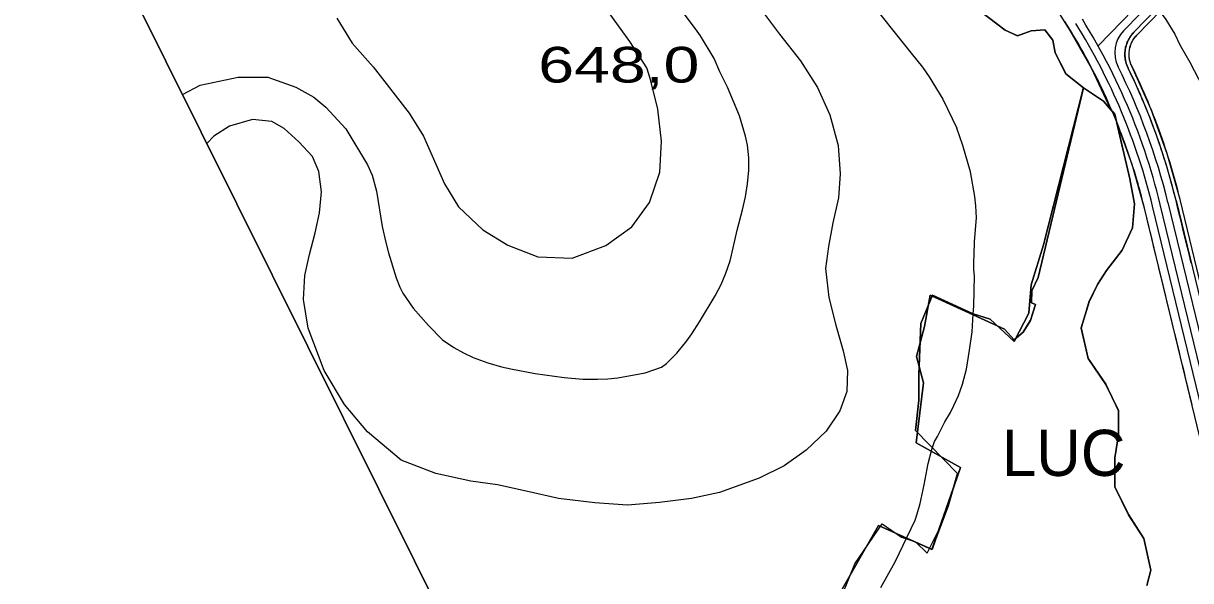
# Model space of a CAD drawing. Header units: metres. Extents: x 532950 to 537618, y 1849954 to 1853119.
# Drawn here: x 533636 to 534192, y 1850966 to 1851231 of the extents above; entities that cross this region are included whole.
import ezdxf

# ---------------------------------------------------------------- set-up
doc = ezdxf.new("R2010")
doc.units = ezdxf.units.M
doc.header["$LTSCALE"] = 3.1
for name, color, linetype, lineweight in [('11', 7, 'Continuous', 13), ('29', 7, 'Continuous', 13), ('45', 7, 'Continuous', 13), ('46', 7, 'Continuous', 13), ('52', 7, 'Continuous', 13), ('53', 7, 'Continuous', 13), ('55', 7, 'Continuous', 13), ('58', 7, 'Continuous', 13), ('60', 7, 'Continuous', 13)]:
    doc.layers.add(name, color=color, linetype=linetype, lineweight=lineweight)

msp = doc.modelspace()

# ---------------------------------------------------------------- linework, layer by layer
at = {"layer": '11'}
msp.add_line((534524.45, 1851607.54), (534148.21, 1851220.8), dxfattribs=at)
msp.add_lwpolyline([(534204.17, 1851036.74), (534177.86, 1851145.2), (534177.06, 1851148.42), (534176.23, 1851151.63), (534175.35, 1851154.83), (534174.45, 1851158.02), (534173.51, 1851161.2), (534172.53, 1851164.37), (534171.52, 1851167.53), (534170.47, 1851170.67), (534169.39, 1851173.81), (534168.28, 1851176.93), (534167.13, 1851180.04), (534165.94, 1851183.14), (534164.73, 1851186.22), (534163.47, 1851189.29), (534162.19, 1851192.35), (534160.87, 1851195.39), (534159.51, 1851198.42), (534158.13, 1851201.43), (534156.71, 1851204.43), (534155.25, 1851207.41), (534153.77, 1851210.37), (534152.25, 1851213.32), (534150.7, 1851216.25), (534149.11, 1851219.17), (534147.5, 1851222.06), (534145.85, 1851224.94), (534144.17, 1851227.8), (534142.46, 1851230.64), (534140.72, 1851233.46)], dxfattribs=at)
at = {"layer": '29'}
for points in [[(534213.65, 1851039.04), (534187.34, 1851147.5), (534181.22, 1851169.21), (534173.54, 1851190.43), (534164.34, 1851211.02), (534163.88, 1851212.07), (534163.52, 1851213.15), (534163.25, 1851214.26), (534163.08, 1851215.39), (534163.01, 1851216.52), (534163.04, 1851217.66), (534163.17, 1851218.8), (534163.4, 1851219.91), (534163.72, 1851221.01), (534164.14, 1851222.07), (534164.65, 1851223.08), (534165.25, 1851224.06), (534165.93, 1851224.97), (534166.69, 1851225.82), (534317.26, 1851380.59)], [(534166.69, 1851225.82), (534317.26, 1851380.59)], [(534213.65, 1851039.04), (534187.34, 1851147.5), (534186.78, 1851149.76), (534186.2, 1851152.03), (534185.61, 1851154.28), (534185, 1851156.54), (534184.37, 1851158.79), (534183.73, 1851161.03), (534183.07, 1851163.27), (534182.39, 1851165.5), (534181.69, 1851167.73), (534180.98, 1851169.95), (534180.25, 1851172.17), (534179.51, 1851174.38), (534178.75, 1851176.59), (534177.97, 1851178.79), (534177.18, 1851180.99), (534176.37, 1851183.18), (534175.54, 1851185.36), (534174.69, 1851187.54), (534173.83, 1851189.71), (534172.96, 1851191.87), (534172.06, 1851194.03), (534171.15, 1851196.18), (534170.23, 1851198.32), (534169.29, 1851200.45), (534168.33, 1851202.58), (534167.36, 1851204.7), (534166.37, 1851206.82), (534165.36, 1851208.93), (534164.34, 1851211.02), (534164.11, 1851211.52), (534163.9, 1851212.03), (534163.71, 1851212.55), (534163.54, 1851213.07), (534163.4, 1851213.61), (534163.28, 1851214.14), (534163.18, 1851214.68), (534163.1, 1851215.23), (534163.05, 1851215.78), (534163.02, 1851216.33), (534163.01, 1851216.88), (534163.03, 1851217.43), (534163.07, 1851217.98), (534163.13, 1851218.52), (534163.22, 1851219.07), (534163.33, 1851219.61), (534163.46, 1851220.14), (534163.61, 1851220.67), (534163.79, 1851221.19), (534163.99, 1851221.7), (534164.21, 1851222.21), (534164.45, 1851222.7), (534164.71, 1851223.19), (534164.99, 1851223.66), (534165.3, 1851224.12), (534165.62, 1851224.57), (534165.96, 1851225), (534166.32, 1851225.42), (534166.69, 1851225.82)]]:
    msp.add_lwpolyline(points, dxfattribs=at)
at = {"layer": '45'}
msp.add_lwpolyline([(534171.53, 1850963.51), (534173.38, 1850970.86), (534170.05, 1850985.88), (534162.82, 1850997.28), (534156.2, 1851010.57), (534156.27, 1851024.45), (534157.91, 1851035.4), (534157.9, 1851046.98), (534151.88, 1851059.38), (534143.45, 1851071.71), (534140.17, 1851086.26), (534143.91, 1851098.8), (534147.94, 1851107.03), (534152.18, 1851113.6), (534159.76, 1851123.36), (534164.58, 1851133.98), (534165.55, 1851145.44), (534163.45, 1851157.37), (534159.59, 1851173.65), (534156.21, 1851188.07), (534150.83, 1851194.39), (534141.22, 1851200.79), (534119.71, 1851110.28), (534116.64, 1851103.92), (534116.47, 1851098.27), (534118.34, 1851097.42), (534116.02, 1851089.91), (534112.44, 1851084.22), (534108.27, 1851080.57), (534103.66, 1851085.77), (534068.24, 1851101.88), (534065.43, 1851087), (534061.7, 1851072.71), (534065, 1851060.07), (534061.48, 1851031.5), (534082.65, 1851019.84), (534069.05, 1850980.75), (534043.53, 1850992.19), (534024.93, 1850959.61)], dxfattribs=at)
at = {"layer": '46'}
for points in [[(533635.8, 1851349.93), (533873.15, 1850873.11)], [(534024.92, 1850959.63), (534043.52, 1850992.21), (534069.04, 1850980.77), (534076.75, 1851001.42), (534081.25, 1851016.92), (534061.25, 1851037.42), (534062.75, 1851051.92), (534062.75, 1851063.92), (534063.75, 1851088.42), (534069.25, 1851101.92), (534088.63, 1851092.98), (534096.75, 1851090.42), (534108.25, 1851079.92), (534115.25, 1851093.42), (534116.25, 1851106.92), (534122.25, 1851125.92), (534141.21, 1851200.81), (534150.83, 1851194.4), (534154.49, 1851190.11), (534145.11, 1851210.14), (534134.15, 1851229.36), (534078.89, 1851317.76)], [(534157.24, 1851183.63), (534163.43, 1851157.42), (534165.53, 1851145.49), (534164.56, 1851134.03), (534159.75, 1851123.38), (534152.16, 1851113.65), (534147.93, 1851107.05), (534143.89, 1851098.85), (534140.15, 1851086.27), (534143.44, 1851071.73), (534151.86, 1851059.43), (534157.88, 1851047.03), (534157.9, 1851035.42), (534156.25, 1851024.5), (534156.19, 1851010.59), (534162.8, 1850997.33), (534170.04, 1850985.9), (534173.36, 1850970.92), (534171.51, 1850963.56)], [(534281.79, 1850907.5), (534281.42, 1850908.77), (534280.94, 1850910), (534280.36, 1850911.18), (534279.68, 1850912.31), (534278.9, 1850913.37), (534278.03, 1850914.36), (534277.08, 1850915.27), (534276.05, 1850916.1), (534261.81, 1850927.48), (534248.62, 1850940.07), (534236.59, 1850953.77), (534225.81, 1850968.46), (534216.35, 1850984.05), (534208.3, 1851000.41), (534201.71, 1851017.41), (534196.64, 1851034.92), (534170.33, 1851143.37), (534164.43, 1851164.25), (534157.01, 1851184.64), (534157.24, 1851183.63)]]:
    msp.add_lwpolyline(points, dxfattribs=at)
at = {"layer": '52'}
for p, q in [((534160.42, 1851227.97), (534314.71, 1851386.57)), ((534200.53, 1851035.86), (534174.22, 1851144.32)), ((534181.5, 1851146.08), (534207.82, 1851037.63))]:
    msp.add_line(p, q, dxfattribs=at)
for centre, radius, start, end in [((533886.32, 1851074.47), 296.25, 13.6373, 32.0048), ((534171.17, 1851217.51), 15, 135.7884, 206.6652), ((533886.32, 1851074.47), 303.75, 13.6373, 26.6652)]:
    msp.add_arc(centre, radius, start, end, dxfattribs=at)
at = {"layer": '53'}
for p, q in [((534134.15, 1851229.36), (534078.89, 1851317.76)), ((534196.64, 1851034.92), (534170.33, 1851143.37)), ((534185.39, 1851147.03), (534211.7, 1851038.57))]:
    msp.add_line(p, q, dxfattribs=at)
msp.add_lwpolyline([(534165.26, 1851227.22), (534315.83, 1851381.98)], dxfattribs=at)
for centre, radius, start, end in [((533886.32, 1851074.47), 292.25, 13.6373, 32.0048), ((534176.01, 1851216.76), 15, 135.7884, 206.1591), ((533886.32, 1851074.47), 307.75, 13.6373, 26.1591)]:
    msp.add_arc(centre, radius, start, end, dxfattribs=at)
at = {"layer": '55'}
for points in [[(534041.92, 1851301.21), (534048.23, 1851296.39), (534057.77, 1851287.69), (534063.79, 1851281.09), (534065.42, 1851275.75), (534063.69, 1851267.44), (534063.96, 1851261.44), (534072.55, 1851252.63), (534088.09, 1851240.34), (534103.98, 1851228.22), (534109.86, 1851225.58), (534116.33, 1851227.85), (534122.78, 1851228.41), (534126.66, 1851223.47), (534127.77, 1851217.46), (534132.89, 1851207.48), (534141.21, 1851200.81)], [(534110.32, 1851296.11), (534119.26, 1851289.64), (534124.33, 1851285.38), (534127.75, 1851282.87), (534135.61, 1851276.4), (534140.6, 1851272.86), (534148.22, 1851266.35), (534162.44, 1851252.63), (534168.31, 1851247.75), (534170.76, 1851246.06), (534172.02, 1851244.65), (534175.84, 1851239.12), (534178.79, 1851235.77), (534180.53, 1851233.34), (534184.9, 1851226.31), (534187.22, 1851221.31), (534192, 1851212.9), (534198.02, 1851201.39)], [(533954.58, 1851083.45), (533958.26, 1851089.19), (533965.62, 1851101.65), (533968.48, 1851106.94), (533970.8, 1851112.41), (533972.78, 1851118.23), (533973.51, 1851120.97), (533976.13, 1851132.97), (533978.76, 1851142.57), (533980.12, 1851148.73), (533981.14, 1851154.97), (533981.76, 1851161.44), (533981.65, 1851167.37), (533981.01, 1851173.46), (533980.1, 1851177.67), (533977.23, 1851187.33), (533971.53, 1851201.03), (533967.89, 1851208.44), (533965.11, 1851214.69), (533958.68, 1851225.48), (533956.3, 1851228.87), (533950.34, 1851236.73), (533935.93, 1851254.94), (533926.19, 1851267.53)], [(533785.22, 1851234.03), (533792.64, 1851221.98), (533802.63, 1851210.79), (533819.78, 1851188.7), (533826.64, 1851177.66), (533836.68, 1851154.99), (533843.21, 1851144.01), (533854.89, 1851133.04), (533866.75, 1851125.73), (533881.17, 1851120.25), (533897.45, 1851119.61), (533913.54, 1851125.6), (533925.94, 1851134.46), (533934.36, 1851146.03), (533939.3, 1851160.49), (533940.12, 1851175.29), (533938.3, 1851190.62), (533934.81, 1851204.77), (533933.15, 1851210.25), (533925.02, 1851222.85), (533905.93, 1851249.31)], [(534037.02, 1851245.06), (534059.17, 1851217.33)], [(533986.87, 1851239.06), (533996.35, 1851226.39), (534006.27, 1851213.57), (534014.46, 1851200.96), (534020.38, 1851187.85), (534024.35, 1851173.22), (534025.29, 1851159.8), (534024.5, 1851148.3), (534021.72, 1851136.44), (534019.62, 1851125.2), (534018.28, 1851114.69), (534019.81, 1851100.82), (534023.18, 1851087.6), (534026.62, 1851075.46), (534028.82, 1851065.95), (534028.46, 1851056.04), (534025.08, 1851046.85), (534018.56, 1851037.15), (534009.02, 1851027.98), (533998.49, 1851020.51), (533986.63, 1851014.76), (533967.68, 1851007.9), (533954.41, 1851004.95), (533939.09, 1851003.03), (533923.9, 1851001.76), (533908.31, 1851002.89), (533890.88, 1851005.07), (533875.62, 1851008.58), (533861.94, 1851011.45), (533849.14, 1851013.25), (533832.48, 1851016.91), (533815.9, 1851023.35), (533799.82, 1851036.78), (533788.91, 1851049.79), (533779.2, 1851066.05)], [(534024.92, 1850959.63), (534043.52, 1850992.21), (534069.04, 1850980.77), (534082.64, 1851019.86), (534061.47, 1851031.52), (534064.99, 1851060.09), (534061.69, 1851072.73), (534065.42, 1851087.02), (534068.23, 1851101.9), (534103.65, 1851085.79), (534108.26, 1851080.59), (534112.43, 1851084.24), (534116.01, 1851089.93), (534118.33, 1851097.44), (534116.46, 1851098.29), (534116.63, 1851103.94), (534119.7, 1851110.3), (534141.21, 1851200.81), (534132.89, 1851207.48), (534127.77, 1851217.46), (534126.66, 1851223.47), (534122.78, 1851228.41), (534116.33, 1851227.85), (534109.86, 1851225.58), (534103.98, 1851228.22), (534088.09, 1851240.34)], [(534024.92, 1850959.63), (534043.52, 1850992.21), (534069.04, 1850980.77), (534082.64, 1851019.86), (534061.47, 1851031.52), (534064.99, 1851060.09), (534061.69, 1851072.73), (534065.42, 1851087.02), (534068.23, 1851101.9), (534103.65, 1851085.79), (534108.26, 1851080.59), (534112.43, 1851084.24), (534116.01, 1851089.93), (534118.33, 1851097.44), (534116.46, 1851098.29), (534116.63, 1851103.94), (534119.7, 1851110.3), (534141.21, 1851200.81), (534132.89, 1851207.48), (534127.77, 1851217.46), (534126.66, 1851223.47), (534122.78, 1851228.41), (534116.33, 1851227.85), (534109.86, 1851225.58), (534103.98, 1851228.22), (534088.09, 1851240.34)], [(534088.08, 1851240.37), (534103.97, 1851228.25), (534109.85, 1851225.61), (534116.32, 1851227.88), (534122.77, 1851228.44), (534126.65, 1851223.5), (534127.76, 1851217.49), (534132.88, 1851207.51), (534141.2, 1851200.84), (534150.81, 1851194.44), (534156.19, 1851188.12), (534159.57, 1851173.7), (534163.43, 1851157.42), (534165.53, 1851145.49), (534164.56, 1851134.03), (534159.74, 1851123.41), (534152.16, 1851113.65), (534147.92, 1851107.08), (534143.89, 1851098.85), (534140.15, 1851086.31), (534143.43, 1851071.76), (534151.86, 1851059.43), (534157.88, 1851047.03), (534157.89, 1851035.45), (534156.25, 1851024.5), (534156.18, 1851010.62), (534162.8, 1850997.33), (534170.03, 1850985.93), (534173.36, 1850970.91)], [(534088.09, 1851240.34), (534103.98, 1851228.22), (534109.86, 1851225.58), (534116.33, 1851227.85), (534122.78, 1851228.41), (534126.66, 1851223.47), (534127.77, 1851217.46), (534132.89, 1851207.48), (534141.21, 1851200.81), (534150.82, 1851194.41), (534156.2, 1851188.09), (534159.58, 1851173.67), (534163.44, 1851157.39), (534165.54, 1851145.46), (534164.57, 1851134), (534159.75, 1851123.38), (534152.17, 1851113.62), (534147.93, 1851107.05), (534143.9, 1851098.82), (534140.16, 1851086.28), (534143.44, 1851071.73), (534151.87, 1851059.4), (534157.89, 1851047), (534157.9, 1851035.42), (534156.26, 1851024.47), (534156.19, 1851010.59), (534162.81, 1850997.3), (534170.04, 1850985.9), (534173.37, 1850970.88), (534171.52, 1850963.53)], [(534088.09, 1851240.34), (534103.98, 1851228.22), (534109.86, 1851225.58), (534116.33, 1851227.85), (534122.78, 1851228.41), (534126.66, 1851223.47), (534127.77, 1851217.46), (534132.89, 1851207.48), (534141.21, 1851200.81), (534150.82, 1851194.41), (534156.2, 1851188.09), (534159.58, 1851173.67), (534163.44, 1851157.39), (534165.54, 1851145.46), (534164.57, 1851134), (534159.75, 1851123.38), (534152.17, 1851113.62), (534147.93, 1851107.05), (534143.9, 1851098.82), (534140.16, 1851086.28), (534143.44, 1851071.73), (534151.87, 1851059.4), (534157.89, 1851047), (534157.9, 1851035.42), (534156.26, 1851024.47), (534156.19, 1851010.59), (534162.81, 1850997.3), (534170.04, 1850985.9), (534173.37, 1850970.88), (534171.52, 1850963.53)], [(534059.17, 1851217.33), (534064.46, 1851210.66), (534067.69, 1851206.01), (534074.19, 1851195.41), (534080.88, 1851181.46)], [(533711.65, 1851197.55), (533720.13, 1851202.04), (533738.18, 1851205.84), (533752.43, 1851205.84), (533765.74, 1851201.09), (533774.29, 1851196.34), (533779.99, 1851191.58), (533789.49, 1851181.13), (533799.93, 1851164.02), (533802.06, 1851159.07), (533804.25, 1851151.47), (533806.88, 1851134.63), (533808.59, 1851126.98), (533809.87, 1851122.05), (533813.63, 1851110.16), (533815.34, 1851105.77), (533816.75, 1851102.91), (533821.66, 1851095.74), (533828.99, 1851087.52), (533835.68, 1851080.64), (533841.11, 1851077.06), (533845.69, 1851074.47), (533850.34, 1851072.22), (533857.21, 1851069.66), (533863.82, 1851067.72), (533868.25, 1851066.75), (533879.9, 1851064.57), (533893.65, 1851062.68), (533902.55, 1851061.9), (533909.63, 1851061.82), (533914.45, 1851062.06), (533919.2, 1851062.58), (533932.29, 1851064.95), (533940.1, 1851067.58), (533942.46, 1851069.42), (533947.33, 1851074.33), (533952.21, 1851080.22), (533954.58, 1851083.45)], [(534171.52, 1850963.53), (534173.37, 1850970.88), (534170.04, 1850985.9), (534162.81, 1850997.3), (534156.19, 1851010.59), (534156.26, 1851024.47), (534157.9, 1851035.42), (534157.89, 1851047), (534151.87, 1851059.4), (534143.44, 1851071.73), (534140.16, 1851086.28), (534143.9, 1851098.82), (534147.93, 1851107.05), (534152.17, 1851113.62), (534159.75, 1851123.38), (534164.57, 1851134), (534165.54, 1851145.46), (534163.44, 1851157.39), (534159.58, 1851173.67), (534156.2, 1851188.09), (534150.82, 1851194.41), (534141.21, 1851200.81), (534119.7, 1851110.3), (534116.63, 1851103.94), (534116.46, 1851098.29), (534118.33, 1851097.44), (534116.01, 1851089.93), (534112.43, 1851084.24), (534108.26, 1851080.59), (534103.65, 1851085.79), (534068.23, 1851101.9), (534065.42, 1851087.02), (534061.69, 1851072.73), (534064.99, 1851060.09), (534061.47, 1851031.52), (534082.64, 1851019.86), (534069.04, 1850980.77), (534043.52, 1850992.21), (534024.92, 1850959.63)], [(534171.52, 1850963.53), (534173.37, 1850970.88), (534170.04, 1850985.9), (534162.81, 1850997.3), (534156.19, 1851010.59), (534156.26, 1851024.47), (534157.9, 1851035.42), (534157.89, 1851047), (534151.87, 1851059.4), (534143.44, 1851071.73), (534140.16, 1851086.28), (534143.9, 1851098.82), (534147.93, 1851107.05), (534152.17, 1851113.62), (534159.75, 1851123.38), (534164.57, 1851134), (534165.54, 1851145.46), (534163.44, 1851157.39), (534159.58, 1851173.67), (534156.2, 1851188.09), (534150.82, 1851194.41), (534141.21, 1851200.81), (534119.7, 1851110.3), (534116.63, 1851103.94), (534116.46, 1851098.29), (534118.33, 1851097.44), (534116.01, 1851089.93), (534112.43, 1851084.24), (534108.26, 1851080.59), (534103.65, 1851085.79), (534068.23, 1851101.9), (534065.42, 1851087.02), (534061.69, 1851072.73), (534064.99, 1851060.09), (534061.47, 1851031.52), (534082.64, 1851019.86), (534069.04, 1850980.77), (534043.52, 1850992.21), (534024.92, 1850959.63)], [(534171.52, 1850963.53), (534173.37, 1850970.88), (534170.04, 1850985.9), (534162.81, 1850997.3), (534156.19, 1851010.59), (534156.26, 1851024.47), (534157.9, 1851035.42), (534157.89, 1851047), (534151.87, 1851059.4), (534143.44, 1851071.73), (534140.16, 1851086.28), (534143.9, 1851098.82), (534147.93, 1851107.05), (534152.17, 1851113.62), (534159.75, 1851123.38), (534164.57, 1851134), (534165.54, 1851145.46), (534163.44, 1851157.39), (534159.58, 1851173.67), (534156.2, 1851188.09), (534150.82, 1851194.41), (534141.21, 1851200.81), (534119.7, 1851110.3), (534116.63, 1851103.94), (534116.46, 1851098.29), (534118.33, 1851097.44), (534116.01, 1851089.93), (534112.43, 1851084.24), (534108.26, 1851080.59), (534103.65, 1851085.79), (534068.23, 1851101.9), (534065.42, 1851087.02), (534061.69, 1851072.73), (534064.99, 1851060.09), (534061.47, 1851031.52), (534082.64, 1851019.86), (534069.04, 1850980.77), (534043.52, 1850992.21), (534024.92, 1850959.63)], [(534171.52, 1850963.53), (534173.37, 1850970.88), (534170.04, 1850985.9), (534162.81, 1850997.3), (534156.19, 1851010.59), (534156.26, 1851024.47), (534157.9, 1851035.42), (534157.89, 1851047), (534151.87, 1851059.4), (534143.44, 1851071.73), (534140.16, 1851086.28), (534143.9, 1851098.82), (534147.93, 1851107.05), (534152.17, 1851113.62), (534159.75, 1851123.38), (534164.57, 1851134), (534165.54, 1851145.46), (534163.44, 1851157.39), (534159.58, 1851173.67), (534156.2, 1851188.09), (534150.82, 1851194.41), (534141.21, 1851200.81), (534119.7, 1851110.3), (534116.63, 1851103.94), (534116.46, 1851098.29), (534118.33, 1851097.44), (534116.01, 1851089.93), (534112.43, 1851084.24), (534108.26, 1851080.59), (534103.65, 1851085.79), (534068.23, 1851101.9), (534065.42, 1851087.02), (534061.69, 1851072.73), (534064.99, 1851060.09), (534061.47, 1851031.52), (534082.64, 1851019.86), (534069.04, 1850980.77), (534043.52, 1850992.21), (534024.92, 1850959.63)], [(534026.25, 1850958.92), (534032.25, 1850973.92), (534045.25, 1850992.92), (534054.53, 1850986.56), (534061.25, 1850984.42), (534066.75, 1850978.92), (534073.25, 1850991.92), (534076.75, 1851001.42), (534081.25, 1851016.92), (534061.25, 1851037.42), (534062.75, 1851051.92), (534062.75, 1851063.92), (534063.75, 1851088.42), (534069.25, 1851101.92), (534088.63, 1851092.98), (534096.75, 1851090.42), (534108.25, 1851079.92), (534115.25, 1851093.42), (534116.25, 1851106.92), (534122.25, 1851125.92), (534141.2, 1851200.84)], [(534141.21, 1851200.81), (534150.82, 1851194.41), (534156.2, 1851188.09), (534159.58, 1851173.67), (534163.44, 1851157.39), (534165.54, 1851145.46), (534164.57, 1851134), (534159.75, 1851123.38), (534152.17, 1851113.62), (534147.93, 1851107.05), (534143.9, 1851098.82), (534140.16, 1851086.28), (534143.44, 1851071.73), (534151.87, 1851059.4), (534157.89, 1851047), (534157.9, 1851035.42), (534156.26, 1851024.47), (534156.19, 1851010.59), (534162.81, 1850997.3), (534170.04, 1850985.9), (534173.37, 1850970.88), (534171.52, 1850963.53)], [(534141.21, 1851200.81), (534150.82, 1851194.41), (534156.2, 1851188.09), (534159.58, 1851173.67), (534163.44, 1851157.39), (534165.54, 1851145.46), (534164.57, 1851134), (534159.75, 1851123.38), (534152.17, 1851113.62), (534147.93, 1851107.05), (534143.9, 1851098.82), (534140.16, 1851086.28), (534143.44, 1851071.73), (534151.87, 1851059.4), (534157.89, 1851047), (534157.9, 1851035.42), (534156.26, 1851024.47), (534156.19, 1851010.59), (534162.81, 1850997.3), (534170.04, 1850985.9), (534173.37, 1850970.88), (534171.52, 1850963.53)], [(533779.2, 1851066.05), (533771.55, 1851086.19), (533769.3, 1851099.87), (533770, 1851111.25), (533772.26, 1851121.23), (533774.89, 1851131.69), (533776.99, 1851141.23), (533777.88, 1851151.14), (533776.66, 1851160.79), (533773.73, 1851167.99), (533767.21, 1851174.95), (533760.23, 1851181.32), (533754.27, 1851184.62), (533745.08, 1851185.7), (533734.08, 1851182.51), (533726.58, 1851177.73), (533723.28, 1851174.18)], [(534044.66, 1850962.64), (534051.55, 1850974.81), (534060.96, 1850994.63), (534062.02, 1850997.65), (534063.32, 1851002.62), (534065.33, 1851011.53), (534067.18, 1851021.63), (534068.98, 1851028.35), (534070.19, 1851032.11), (534071.69, 1851034.58), (534075.15, 1851041.51), (534077.82, 1851046.05), (534079.46, 1851049.26), (534081.74, 1851054.12), (534083.58, 1851059.52), (534085.46, 1851066.61), (534086.96, 1851075.69), (534088.15, 1851084.38), (534088.63, 1851092.98), (534089, 1851096.75), (534089.24, 1851111.09), (534088.99, 1851114.07), (534088.96, 1851118.15), (534089.21, 1851120.95), (534089.35, 1851127.46), (534090.21, 1851138.75), (534089.97, 1851144.49), (534089.54, 1851148.88), (534087.34, 1851160.63), (534083.71, 1851173.28), (534080.88, 1851181.46)], [(534173.36, 1850970.91), (534171.51, 1850963.56)]]:
    msp.add_lwpolyline(points, dxfattribs=at)
at = {"layer": '58'}
for points in [[(534165.26, 1851227.22), (534315.83, 1851381.98)], [(534013.89, 1850647.54), (534006.32, 1850639.83), (534002.03, 1850648.31), (533873.15, 1850873.11), (533635.8, 1851349.93)], [(534132.24, 1851232.41), (534134.15, 1851229.36), (534134.95, 1851228.06), (534135.75, 1851226.76), (534136.54, 1851225.45), (534137.32, 1851224.15), (534138.1, 1851222.83), (534138.87, 1851221.51), (534139.63, 1851220.19), (534140.39, 1851218.86), (534141.13, 1851217.53), (534141.87, 1851216.2), (534142.6, 1851214.86), (534143.33, 1851213.52), (534144.05, 1851212.17), (534144.76, 1851210.82), (534145.46, 1851209.46), (534146.15, 1851208.11), (534146.84, 1851206.74), (534147.52, 1851205.38), (534148.19, 1851204.01), (534148.86, 1851202.63), (534149.51, 1851201.25), (534150.16, 1851199.87), (534150.8, 1851198.49), (534151.44, 1851197.1), (534152.06, 1851195.71), (534152.68, 1851194.31), (534153.29, 1851192.92), (534153.89, 1851191.51), (534154.49, 1851190.11), (534150.83, 1851194.4), (534141.21, 1851200.81), (534122.25, 1851125.92), (534116.25, 1851106.92), (534115.25, 1851093.42), (534108.25, 1851079.92), (534096.75, 1851090.42), (534088.63, 1851092.98), (534069.25, 1851101.92), (534063.75, 1851088.42), (534062.75, 1851063.92), (534062.75, 1851051.92), (534061.25, 1851037.42), (534081.25, 1851016.92), (534076.75, 1851001.42), (534069.04, 1850980.77), (534043.52, 1850992.21), (534024.92, 1850959.63)], [(534162.14, 1851222.47), (534162.39, 1851223.05), (534162.67, 1851223.62), (534162.97, 1851224.18), (534163.3, 1851224.72), (534163.65, 1851225.25), (534164.02, 1851225.77), (534164.41, 1851226.27), (534164.82, 1851226.75), (534165.26, 1851227.22)], [(534192.65, 1851117.11), (534191.74, 1851120.85), (534190.84, 1851124.59), (534189.93, 1851128.33), (534189.02, 1851132.07), (534188.11, 1851135.81), (534187.21, 1851139.55), (534186.3, 1851143.29), (534185.39, 1851147.03), (534184.84, 1851149.28), (534184.26, 1851151.53), (534183.67, 1851153.77), (534183.07, 1851156.01), (534182.45, 1851158.24), (534181.81, 1851160.47), (534181.15, 1851162.7), (534180.48, 1851164.91), (534179.79, 1851167.13), (534179.08, 1851169.34), (534178.36, 1851171.54), (534177.62, 1851173.74), (534176.86, 1851175.93), (534176.09, 1851178.12), (534175.3, 1851180.3), (534174.49, 1851182.47), (534173.67, 1851184.64), (534172.83, 1851186.81), (534171.98, 1851188.96), (534171.11, 1851191.11), (534170.22, 1851193.25), (534169.32, 1851195.39), (534168.4, 1851197.52), (534167.46, 1851199.64), (534166.51, 1851201.76), (534165.54, 1851203.86), (534164.56, 1851205.96), (534163.56, 1851208.06), (534162.55, 1851210.14), (534162.28, 1851210.72), (534162.03, 1851211.31), (534161.82, 1851211.9), (534161.62, 1851212.51), (534161.46, 1851213.12), (534161.32, 1851213.74), (534161.2, 1851214.36), (534161.11, 1851214.99), (534161.05, 1851215.63), (534161.02, 1851216.26), (534161.01, 1851216.9), (534161.03, 1851217.53), (534161.08, 1851218.16), (534161.15, 1851218.8), (534161.25, 1851219.42), (534161.37, 1851220.05), (534161.53, 1851220.66), (534161.71, 1851221.27), (534161.91, 1851221.87), (534162.14, 1851222.47)], [(534157.24, 1851183.63), (534163.43, 1851157.42), (534165.53, 1851145.49), (534164.56, 1851134.03), (534159.75, 1851123.38), (534152.16, 1851113.65), (534147.93, 1851107.05), (534143.89, 1851098.85), (534140.15, 1851086.27), (534143.44, 1851071.73), (534151.86, 1851059.43), (534157.88, 1851047.03), (534157.9, 1851035.42), (534156.25, 1851024.5), (534156.19, 1851010.59), (534162.8, 1850997.33), (534170.04, 1850985.9), (534173.36, 1850970.92), (534171.51, 1850963.56)], [(534193.01, 1851049.89), (534192.1, 1851053.63), (534191.2, 1851057.37), (534190.29, 1851061.11), (534189.38, 1851064.84), (534188.47, 1851068.58), (534187.57, 1851072.32), (534186.66, 1851076.06), (534185.75, 1851079.8), (534184.84, 1851083.54), (534183.94, 1851087.28), (534183.03, 1851091.02), (534182.12, 1851094.76), (534181.22, 1851098.5), (534180.31, 1851102.24), (534179.4, 1851105.98), (534178.49, 1851109.72), (534177.59, 1851113.46), (534176.68, 1851117.2), (534175.77, 1851120.94), (534174.86, 1851124.68), (534173.96, 1851128.42), (534173.05, 1851132.15), (534172.14, 1851135.89), (534171.24, 1851139.63), (534170.33, 1851143.37), (534169.97, 1851144.83), (534169.61, 1851146.28), (534169.24, 1851147.73), (534168.86, 1851149.18), (534168.47, 1851150.62), (534168.08, 1851152.06), (534167.68, 1851153.51), (534167.27, 1851154.95), (534166.85, 1851156.38), (534166.43, 1851157.82), (534166, 1851159.25), (534165.56, 1851160.68), (534165.12, 1851162.11), (534164.66, 1851163.54), (534164.2, 1851164.96), (534163.74, 1851166.39), (534163.26, 1851167.8), (534162.78, 1851169.22), (534162.29, 1851170.64), (534161.8, 1851172.05), (534161.29, 1851173.46), (534160.78, 1851174.86), (534160.26, 1851176.27), (534159.74, 1851177.67), (534159.21, 1851179.07), (534158.67, 1851180.46), (534158.12, 1851181.86), (534157.57, 1851183.25), (534157.01, 1851184.64)]]:
    msp.add_lwpolyline(points, dxfattribs=at)
at = {"layer": '60'}
msp.add_lwpolyline([(536154.15, 1851837.6), (534610.33, 1852284.53), (534600.32, 1852290.54), (534590.7, 1852288.94), (534492.17, 1852324.08), (534334.23, 1852264.06), (534331.47, 1852261.17), (534130.25, 1851934.92), (533977.25, 1851648.42), (533635.8, 1851349.93), (533873.15, 1850873.11), (533992.13, 1850668.54), (534105.12, 1850436.64), (534145.62, 1850408.51), (534298.25, 1850375.42), (534676.75, 1850366.42), (535302.13, 1850496.65), (535596.71, 1850749.44), (535598.07, 1850750.64), (535665.25, 1850813.42), (535773.25, 1850864.92), (535903.25, 1850946.42)], dxfattribs=at)

# ---------------------------------------------------------------- texts
at = {"layer": '55', "width": 1.35}
msp.add_text('648,0', height=17, dxfattribs=at).set_placement((533881.33, 1851203.27))
at = {"layer": '55'}
msp.add_text('LUC', height=22, dxfattribs=at).set_placement((534102.4, 1851015.76))

doc.saveas('drawing.dxf')
